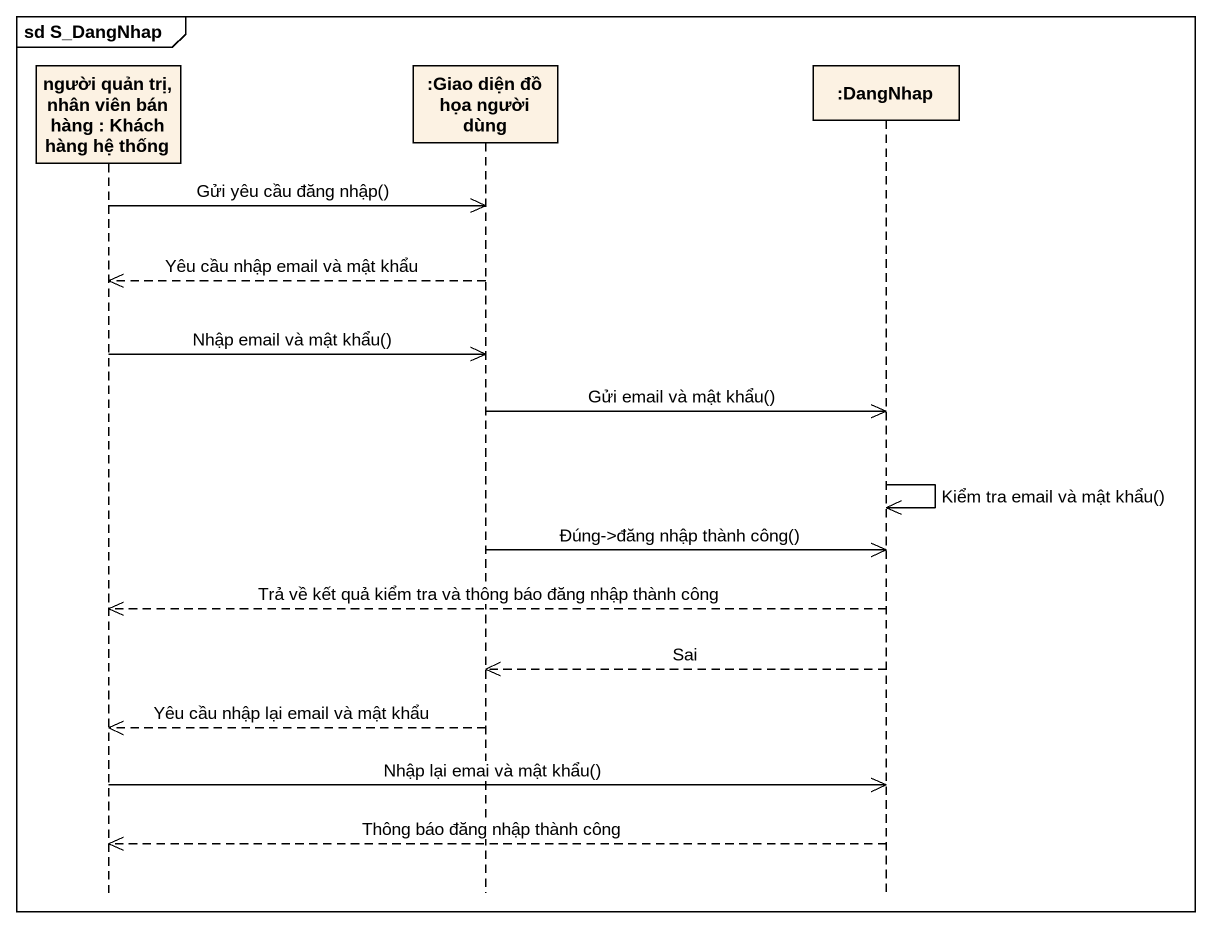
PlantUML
@startuml
mainframe sd S_DangNhap
hide footbox
participant "người quản trị, nhân viên bán hàng : Khách hàng hệ thống" as người_quản_trị_nhân_viên
participant ":Giao diện đồ họa người dùng" as Giao_diện_đồ_họa_người_dùng
participant ":DangNhap" as DangNhap

người_quản_trị_nhân_viên ->> Giao_diện_đồ_họa_người_dùng : Gửi yêu cầu đăng nhập()
Giao_diện_đồ_họa_người_dùng -->> người_quản_trị_nhân_viên : Yêu cầu nhập email và mật khẩu
người_quản_trị_nhân_viên ->> Giao_diện_đồ_họa_người_dùng : Nhập email và mật khẩu()
Giao_diện_đồ_họa_người_dùng ->> DangNhap : Gửi email và mật khẩu()
DangNhap ->> DangNhap : Kiểm tra email và mật khẩu()
Giao_diện_đồ_họa_người_dùng ->> DangNhap : Đúng->đăng nhập thành công()
DangNhap -->> người_quản_trị_nhân_viên : Trả về kết quả kiểm tra và thông báo đăng nhập thành công
DangNhap -->> Giao_diện_đồ_họa_người_dùng : Sai
Giao_diện_đồ_họa_người_dùng -->> người_quản_trị_nhân_viên : Yêu cầu nhập lại email và mật khẩu
người_quản_trị_nhân_viên ->> DangNhap : Nhập lại emai và mật khẩu()
DangNhap -->> người_quản_trị_nhân_viên : Thông báo đăng nhập thành công
@enduml
